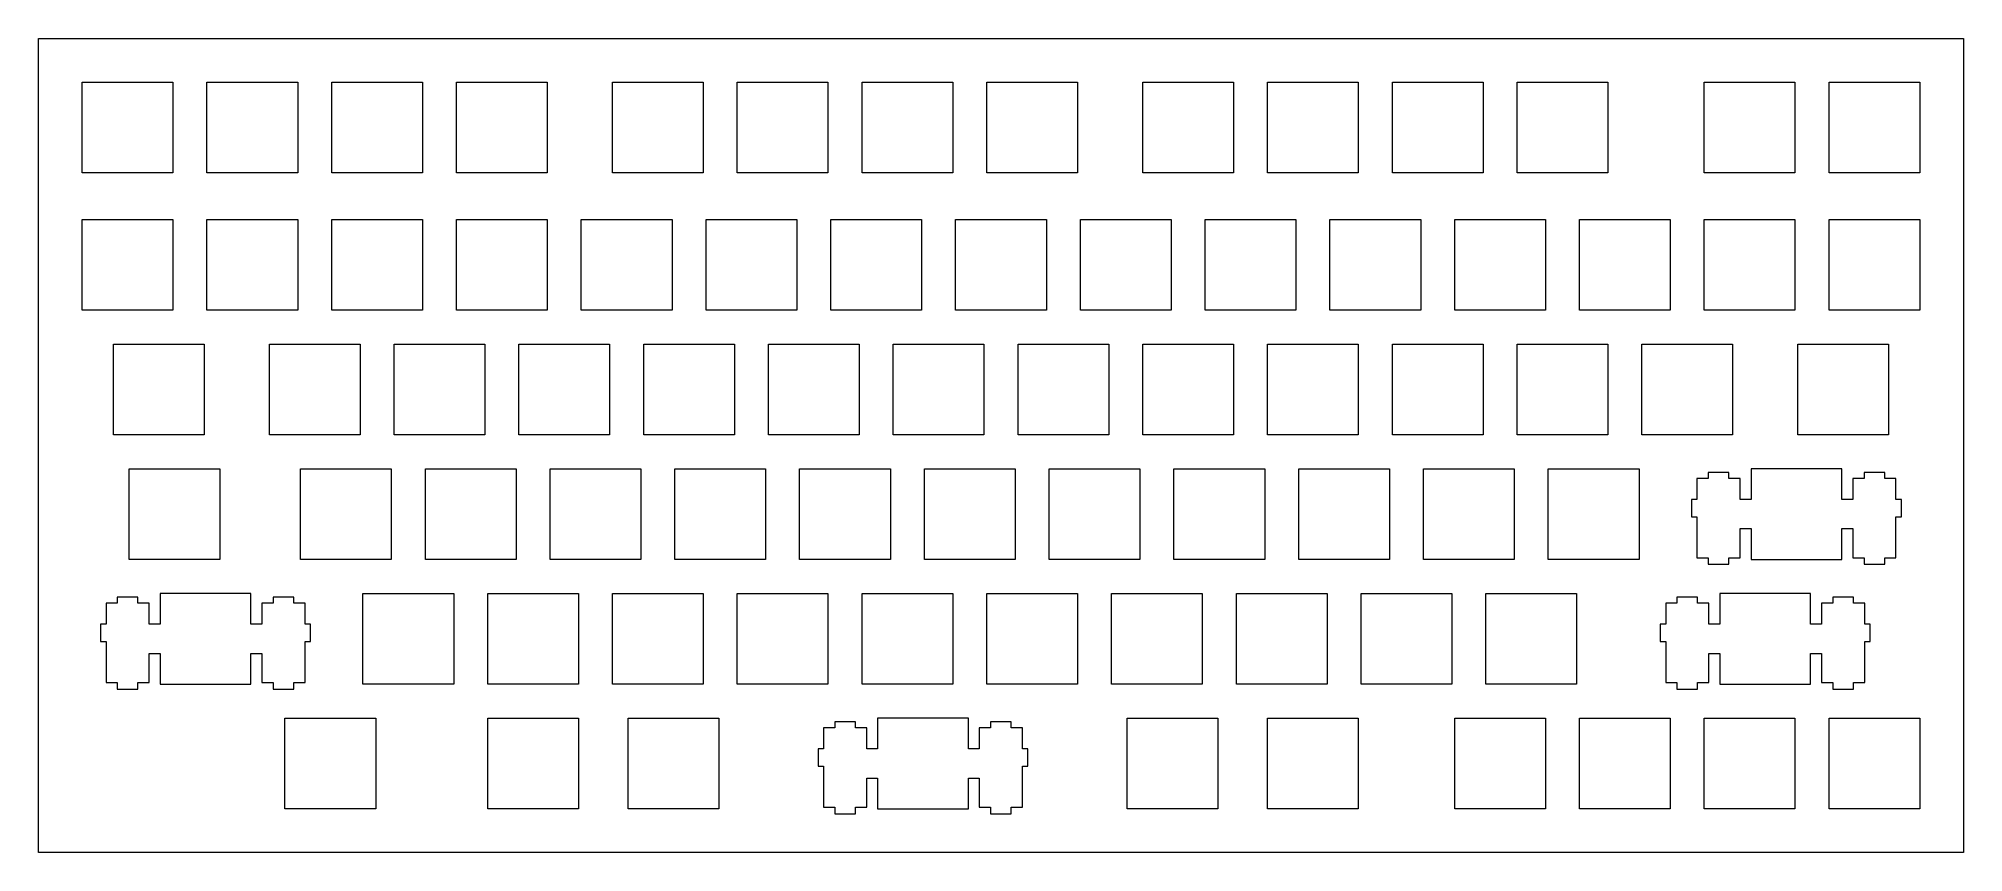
# Model space of a CAD drawing. Extents: x -4 to 290, y -4 to 121.
import ezdxf

# ---------------------------------------------------------------- set-up
doc = ezdxf.new("R2010")
doc.units = 0
doc.layers.get('0').update_dxf_attribs({"lineweight": 5, "true_color": 0xffffff})

msp = doc.modelspace()

# ---------------------------------------------------------------- linework, layer by layer
for p, q in [((-3.90492, 120.674), (289.995, 120.674)), ((-3.90492, -3.68167), (-3.90492, 120.674)), ((289.995, 120.674), (289.995, -3.68167)), ((289.995, -3.68167), (-3.90492, -3.68167))]:
    msp.add_line(p, q)
at = {"color": 0}
for p, q in [((2.76986, 113.999), (16.6192, 113.999)), ((2.76986, 100.15), (2.76986, 113.999)), ((16.6192, 113.999), (16.6192, 100.15)), ((21.8199, 113.999), (35.669, 113.999)), ((21.8199, 100.15), (21.8199, 113.999)), ((35.669, 113.999), (35.669, 100.15)), ((40.87, 113.999), (54.719, 113.999)), ((40.87, 100.15), (40.87, 113.999)), ((54.719, 113.999), (54.719, 100.15)), ((59.92, 113.999), (73.769, 113.999)), ((59.92, 100.15), (59.92, 113.999)), ((73.769, 113.999), (73.769, 100.15)), ((83.7311, 113.999), (97.5815, 113.999)), ((83.7311, 100.15), (83.7311, 113.999)), ((97.5815, 113.999), (97.5815, 100.15)), ((102.781, 113.999), (116.632, 113.999)), ((102.781, 100.15), (102.781, 113.999)), ((116.632, 113.999), (116.632, 100.15)), ((121.831, 113.999), (135.682, 113.999)), ((121.831, 100.15), (121.831, 113.999)), ((135.682, 113.999), (135.682, 100.15)), ((140.881, 113.999), (154.732, 113.999)), ((140.881, 100.15), (140.881, 113.999)), ((154.732, 113.999), (154.732, 100.15)), ((164.695, 113.999), (178.544, 113.999)), ((164.695, 100.15), (164.695, 113.999)), ((178.544, 113.999), (178.544, 100.15)), ((183.745, 113.999), (197.594, 113.999)), ((183.745, 100.15), (183.745, 113.999)), ((197.594, 113.999), (197.594, 100.15)), ((202.795, 113.999), (216.644, 113.999)), ((202.795, 100.15), (202.795, 113.999)), ((216.644, 113.999), (216.644, 100.15)), ((221.845, 113.999), (235.694, 113.999)), ((221.845, 100.15), (221.845, 113.999)), ((235.694, 113.999), (235.694, 100.15)), ((250.42, 113.999), (264.269, 113.999)), ((250.42, 100.15), (250.42, 113.999)), ((264.269, 113.999), (264.269, 100.15)), ((269.47, 113.999), (283.319, 113.999)), ((269.47, 100.15), (269.47, 113.999)), ((283.319, 113.999), (283.319, 100.15)), ((16.6192, 100.15), (2.76986, 100.15)), ((35.669, 100.15), (21.8199, 100.15)), ((54.719, 100.15), (40.87, 100.15)), ((73.769, 100.15), (59.92, 100.15)), ((97.5815, 100.15), (83.7311, 100.15)), ((116.632, 100.15), (102.781, 100.15)), ((135.682, 100.15), (121.831, 100.15)), ((154.732, 100.15), (140.881, 100.15)), ((178.544, 100.15), (164.695, 100.15)), ((197.594, 100.15), (183.745, 100.15)), ((216.644, 100.15), (202.795, 100.15)), ((235.694, 100.15), (221.845, 100.15)), ((264.269, 100.15), (250.42, 100.15)), ((283.319, 100.15), (269.47, 100.15)), ((2.76986, 93.0451), (16.6192, 93.0451)), ((2.76986, 79.1944), (2.76986, 93.0451)), ((16.6192, 93.0451), (16.6192, 79.1944)), ((21.8199, 93.0451), (35.669, 93.0451)), ((21.8199, 79.1944), (21.8199, 93.0451)), ((35.669, 93.0451), (35.669, 79.1944)), ((40.87, 93.0451), (54.719, 93.0451)), ((40.87, 79.1944), (40.87, 93.0451)), ((54.719, 93.0451), (54.719, 79.1944)), ((59.92, 93.0451), (73.769, 93.0451)), ((59.92, 79.1944), (59.92, 93.0451)), ((73.769, 93.0451), (73.769, 79.1944)), ((78.97, 93.0451), (92.819, 93.0451)), ((78.97, 79.1944), (78.97, 93.0451)), ((92.819, 93.0451), (92.819, 79.1944)), ((98.02, 93.0451), (111.869, 93.0451)), ((98.02, 79.1944), (98.02, 93.0451)), ((111.869, 93.0451), (111.869, 79.1944)), ((117.07, 93.0451), (130.919, 93.0451)), ((117.07, 79.1944), (117.07, 93.0451)), ((130.919, 93.0451), (130.919, 79.1944)), ((136.12, 93.0451), (149.969, 93.0451)), ((136.12, 79.1944), (136.12, 93.0451)), ((149.969, 93.0451), (149.969, 79.1944)), ((155.17, 93.0451), (169.019, 93.0451)), ((155.17, 79.1944), (155.17, 93.0451)), ((169.019, 93.0451), (169.019, 79.1944)), ((174.22, 93.0451), (188.069, 93.0451)), ((174.22, 79.1944), (174.22, 93.0451)), ((188.069, 93.0451), (188.069, 79.1944)), ((193.27, 93.0451), (207.119, 93.0451)), ((193.27, 79.1944), (193.27, 93.0451)), ((207.119, 93.0451), (207.119, 79.1944)), ((212.32, 93.0451), (226.169, 93.0451)), ((212.32, 79.1944), (212.32, 93.0451)), ((226.169, 93.0451), (226.169, 79.1944)), ((231.37, 93.0451), (245.219, 93.0451)), ((231.37, 79.1944), (231.37, 93.0451)), ((245.219, 93.0451), (245.219, 79.1944)), ((250.42, 93.0451), (264.269, 93.0451)), ((250.42, 79.1944), (250.42, 93.0451)), ((264.269, 93.0451), (264.269, 79.1944)), ((269.47, 93.0451), (283.319, 93.0451)), ((269.47, 79.1944), (269.47, 93.0451)), ((283.319, 93.0451), (283.319, 79.1944)), ((16.6192, 79.1944), (2.76986, 79.1944)), ((35.669, 79.1944), (21.8199, 79.1944)), ((54.719, 79.1944), (40.87, 79.1944)), ((73.769, 79.1944), (59.92, 79.1944)), ((92.819, 79.1944), (78.97, 79.1944)), ((111.869, 79.1944), (98.02, 79.1944)), ((130.919, 79.1944), (117.07, 79.1944)), ((149.969, 79.1944), (136.12, 79.1944)), ((169.019, 79.1944), (155.17, 79.1944)), ((188.069, 79.1944), (174.22, 79.1944)), ((207.119, 79.1944), (193.27, 79.1944)), ((226.169, 79.1944), (212.32, 79.1944)), ((245.219, 79.1944), (231.37, 79.1944)), ((264.269, 79.1944), (250.42, 79.1944)), ((283.319, 79.1944), (269.47, 79.1944)), ((7.53099, 73.9951), (21.3817, 73.9951)), ((7.53099, 60.1444), (7.53099, 73.9951)), ((21.3817, 73.9951), (21.3817, 60.1444)), ((31.3449, 73.9951), (45.194, 73.9951)), ((31.3449, 60.1444), (31.3449, 73.9951)), ((45.194, 73.9951), (45.194, 60.1444)), ((50.395, 73.9951), (64.244, 73.9951)), ((50.395, 60.1444), (50.395, 73.9951)), ((64.244, 73.9951), (64.244, 60.1444)), ((69.445, 73.9951), (83.294, 73.9951)), ((69.445, 60.1444), (69.445, 73.9951)), ((83.294, 73.9951), (83.294, 60.1444)), ((88.4936, 73.9951), (102.344, 73.9951)), ((88.4936, 60.1444), (88.4936, 73.9951)), ((102.344, 73.9951), (102.344, 60.1444)), ((107.544, 73.9951), (121.394, 73.9951)), ((107.544, 60.1444), (107.544, 73.9951)), ((121.394, 73.9951), (121.394, 60.1444)), ((126.594, 73.9951), (140.444, 73.9951)), ((126.594, 60.1444), (126.594, 73.9951)), ((140.444, 73.9951), (140.444, 60.1444)), ((145.644, 73.9951), (159.494, 73.9951)), ((145.644, 60.1444), (145.644, 73.9951)), ((159.494, 73.9951), (159.494, 60.1444)), ((164.695, 73.9951), (178.544, 73.9951)), ((164.695, 60.1444), (164.695, 73.9951)), ((178.544, 73.9951), (178.544, 60.1444)), ((183.745, 73.9951), (197.594, 73.9951)), ((183.745, 60.1444), (183.745, 73.9951)), ((197.594, 73.9951), (197.594, 60.1444)), ((202.795, 73.9951), (216.644, 73.9951)), ((202.795, 60.1444), (202.795, 73.9951)), ((216.644, 73.9951), (216.644, 60.1444)), ((221.845, 73.9951), (235.694, 73.9951)), ((221.845, 60.1444), (221.845, 73.9951)), ((235.694, 73.9951), (235.694, 60.1444)), ((240.895, 73.9951), (254.744, 73.9951)), ((240.895, 60.1444), (240.895, 73.9951)), ((254.744, 73.9951), (254.744, 60.1444)), ((264.706, 73.9951), (278.557, 73.9951)), ((264.706, 60.1444), (264.706, 73.9951)), ((278.557, 73.9951), (278.557, 60.1444)), ((21.3817, 60.1444), (7.53099, 60.1444)), ((45.194, 60.1444), (31.3449, 60.1444)), ((64.244, 60.1444), (50.395, 60.1444)), ((83.294, 60.1444), (69.445, 60.1444)), ((102.344, 60.1444), (88.4936, 60.1444)), ((121.394, 60.1444), (107.544, 60.1444)), ((140.444, 60.1444), (126.594, 60.1444)), ((159.494, 60.1444), (145.644, 60.1444)), ((178.544, 60.1444), (164.695, 60.1444)), ((197.594, 60.1444), (183.745, 60.1444)), ((216.644, 60.1444), (202.795, 60.1444)), ((235.694, 60.1444), (221.845, 60.1444)), ((254.744, 60.1444), (240.895, 60.1444)), ((278.557, 60.1444), (264.706, 60.1444)), ((9.91224, 54.9451), (23.7629, 54.9451)), ((9.91224, 41.0944), (9.91224, 54.9451)), ((23.7629, 54.9451), (23.7629, 41.0944)), ((36.1061, 54.9451), (49.9565, 54.9451)), ((36.1061, 41.0944), (36.1061, 54.9451)), ((49.9565, 54.9451), (49.9565, 41.0944)), ((55.1561, 54.9451), (69.0065, 54.9451)), ((55.1561, 41.0944), (55.1561, 54.9451)), ((69.0065, 54.9451), (69.0065, 41.0944)), ((74.2061, 54.9451), (88.0565, 54.9451)), ((74.2061, 41.0944), (74.2061, 54.9451)), ((88.0565, 54.9451), (88.0565, 41.0944)), ((93.2561, 54.9451), (107.107, 54.9451)), ((93.2561, 41.0944), (93.2561, 54.9451)), ((107.107, 54.9451), (107.107, 41.0944)), ((112.306, 54.9451), (126.157, 54.9451)), ((112.306, 41.0944), (112.306, 54.9451)), ((126.157, 54.9451), (126.157, 41.0944)), ((131.356, 54.9451), (145.207, 54.9451)), ((131.356, 41.0944), (131.356, 54.9451)), ((145.207, 54.9451), (145.207, 41.0944)), ((150.406, 54.9451), (164.257, 54.9451)), ((150.406, 41.0944), (150.406, 54.9451)), ((164.257, 54.9451), (164.257, 41.0944)), ((169.456, 54.9451), (183.307, 54.9451)), ((169.456, 41.0944), (169.456, 54.9451)), ((183.307, 54.9451), (183.307, 41.0944)), ((188.506, 54.9451), (202.357, 54.9451)), ((188.506, 41.0944), (188.506, 54.9451)), ((202.357, 54.9451), (202.357, 41.0944)), ((207.556, 54.9451), (221.407, 54.9451)), ((207.556, 41.0944), (207.556, 54.9451)), ((221.407, 54.9451), (221.407, 41.0944)), ((226.606, 54.9451), (240.457, 54.9451)), ((226.606, 41.0944), (226.606, 54.9451)), ((240.457, 54.9451), (240.457, 41.0944)), ((251.012, 53.4748), (249.287, 53.4748)), ((249.287, 53.4748), (249.287, 50.2447)), ((254.161, 54.3952), (251.012, 54.3952)), ((251.012, 54.3952), (251.012, 53.4748)), ((254.161, 53.4748), (254.161, 54.3952)), ((255.888, 53.4748), (254.161, 53.4748)), ((255.888, 50.2447), (255.888, 53.4748)), ((257.562, 54.9451), (257.562, 50.2447)), ((271.413, 54.9451), (257.562, 54.9451)), ((271.413, 50.2447), (271.413, 54.9451)), ((274.812, 53.4748), (273.087, 53.4748)), ((273.087, 53.4748), (273.087, 50.2447)), ((277.963, 54.3952), (274.812, 54.3952)), ((274.812, 54.3952), (274.812, 53.4748)), ((277.963, 53.4748), (277.963, 54.3952)), ((279.688, 53.4748), (277.963, 53.4748)), ((279.688, 50.2447), (279.688, 53.4748)), ((249.287, 50.2447), (248.463, 50.2447)), ((248.463, 50.2447), (248.463, 47.5947)), ((257.562, 50.2447), (255.888, 50.2447)), ((273.087, 50.2447), (271.413, 50.2447)), ((280.512, 50.2447), (279.688, 50.2447)), ((280.512, 47.5947), (280.512, 50.2447)), ((248.463, 47.5947), (249.287, 47.5947)), ((249.287, 47.5947), (249.287, 41.3247)), ((279.688, 41.3247), (279.688, 47.5947)), ((279.688, 47.5947), (280.512, 47.5947)), ((255.888, 41.3247), (255.888, 45.7951)), ((255.888, 45.7951), (257.562, 45.7951)), ((257.562, 45.7951), (257.562, 41.0944)), ((271.413, 41.0944), (271.413, 45.7951)), ((271.413, 45.7951), (273.087, 45.7951)), ((273.087, 45.7951), (273.087, 41.3247)), ((249.287, 41.3247), (251.012, 41.3247)), ((251.012, 41.3247), (251.012, 40.3447)), ((254.161, 40.3447), (254.161, 41.3247)), ((254.161, 41.3247), (255.888, 41.3247)), ((273.087, 41.3247), (274.812, 41.3247)), ((274.812, 41.3247), (274.812, 40.3447)), ((277.963, 40.3447), (277.963, 41.3247)), ((277.963, 41.3247), (279.688, 41.3247)), ((23.7629, 41.0944), (9.91224, 41.0944)), ((49.9565, 41.0944), (36.1061, 41.0944)), ((69.0065, 41.0944), (55.1561, 41.0944)), ((88.0565, 41.0944), (74.2061, 41.0944)), ((107.107, 41.0944), (93.2561, 41.0944)), ((126.157, 41.0944), (112.306, 41.0944)), ((145.207, 41.0944), (131.356, 41.0944)), ((164.257, 41.0944), (150.406, 41.0944)), ((183.307, 41.0944), (169.456, 41.0944)), ((202.357, 41.0944), (188.506, 41.0944)), ((221.407, 41.0944), (207.556, 41.0944)), ((240.457, 41.0944), (226.606, 41.0944)), ((251.012, 40.3447), (254.161, 40.3447)), ((257.562, 41.0944), (271.413, 41.0944)), ((274.812, 40.3447), (277.963, 40.3447)), ((11.2751, 35.3452), (8.12493, 35.3452)), ((8.12493, 35.3452), (8.12493, 34.4248)), ((11.2751, 34.4248), (11.2751, 35.3452)), ((14.6761, 35.8951), (14.6761, 31.1947)), ((28.5254, 35.8951), (14.6761, 35.8951)), ((28.5254, 31.1947), (28.5254, 35.8951)), ((35.0752, 35.3452), (31.925, 35.3452)), ((31.925, 35.3452), (31.925, 34.4248)), ((35.0752, 34.4248), (35.0752, 35.3452)), ((45.6311, 35.8951), (59.4815, 35.8951)), ((45.6311, 22.0445), (45.6311, 35.8951)), ((59.4815, 35.8951), (59.4815, 22.0445)), ((64.6811, 35.8951), (78.5315, 35.8951)), ((64.6811, 22.0445), (64.6811, 35.8951)), ((78.5315, 35.8951), (78.5315, 22.0445)), ((83.7311, 35.8951), (97.5815, 35.8951)), ((83.7311, 22.0445), (83.7311, 35.8951)), ((97.5815, 35.8951), (97.5815, 22.0445)), ((102.781, 35.8951), (116.632, 35.8951)), ((102.781, 22.0445), (102.781, 35.8951)), ((116.632, 35.8951), (116.632, 22.0445)), ((121.831, 35.8951), (135.682, 35.8951)), ((121.831, 22.0445), (121.831, 35.8951)), ((135.682, 35.8951), (135.682, 22.0445)), ((140.881, 35.8951), (154.732, 35.8951)), ((140.881, 22.0445), (140.881, 35.8951)), ((154.732, 35.8951), (154.732, 22.0445)), ((159.931, 35.8951), (173.782, 35.8951)), ((159.931, 22.0445), (159.931, 35.8951)), ((173.782, 35.8951), (173.782, 22.0445)), ((178.981, 35.8951), (192.832, 35.8951)), ((178.981, 22.0445), (178.981, 35.8951)), ((192.832, 35.8951), (192.832, 22.0445)), ((198.031, 35.8951), (211.882, 35.8951)), ((198.031, 22.0445), (198.031, 35.8951)), ((211.882, 35.8951), (211.882, 22.0445)), ((217.081, 35.8951), (230.932, 35.8951)), ((217.081, 22.0445), (217.081, 35.8951)), ((230.932, 35.8951), (230.932, 22.0445)), ((249.4, 35.3452), (246.25, 35.3452)), ((246.25, 35.3452), (246.25, 34.4248)), ((249.4, 34.4248), (249.4, 35.3452)), ((252.801, 35.8951), (252.801, 31.1947)), ((266.65, 35.8951), (252.801, 35.8951)), ((266.65, 31.1947), (266.65, 35.8951)), ((273.2, 35.3452), (270.05, 35.3452)), ((270.05, 35.3452), (270.05, 34.4248)), ((273.2, 34.4248), (273.2, 35.3452)), ((8.12493, 34.4248), (6.40098, 34.4248)), ((6.40098, 34.4248), (6.40098, 31.1947)), ((13.0004, 34.4248), (11.2751, 34.4248)), ((13.0004, 31.1947), (13.0004, 34.4248)), ((31.925, 34.4248), (30.2011, 34.4248)), ((30.2011, 34.4248), (30.2011, 31.1947)), ((36.8004, 34.4248), (35.0752, 34.4248)), ((36.8004, 31.1947), (36.8004, 34.4248)), ((246.25, 34.4248), (244.526, 34.4248)), ((244.526, 34.4248), (244.526, 31.1947)), ((251.126, 34.4248), (249.4, 34.4248)), ((251.126, 31.1947), (251.126, 34.4248)), ((270.05, 34.4248), (268.326, 34.4248)), ((268.326, 34.4248), (268.326, 31.1947)), ((274.925, 34.4248), (273.2, 34.4248)), ((274.925, 31.1947), (274.925, 34.4248)), ((6.40098, 31.1947), (5.57555, 31.1947)), ((5.57555, 31.1947), (5.57555, 28.5447)), ((14.6761, 31.1947), (13.0004, 31.1947)), ((30.2011, 31.1947), (28.5254, 31.1947)), ((37.6259, 31.1947), (36.8004, 31.1947)), ((37.6259, 28.5447), (37.6259, 31.1947)), ((244.526, 31.1947), (243.701, 31.1947)), ((243.701, 31.1947), (243.701, 28.5447)), ((252.801, 31.1947), (251.126, 31.1947)), ((268.326, 31.1947), (266.65, 31.1947)), ((275.751, 31.1947), (274.925, 31.1947)), ((275.751, 28.5447), (275.751, 31.1947)), ((5.57555, 28.5447), (6.40098, 28.5447)), ((6.40098, 28.5447), (6.40098, 22.276)), ((13.0004, 22.276), (13.0004, 26.7463)), ((13.0004, 26.7463), (14.6761, 26.7463)), ((14.6761, 26.7463), (14.6761, 22.0445)), ((28.5254, 22.0445), (28.5254, 26.7463)), ((28.5254, 26.7463), (30.2011, 26.7463)), ((30.2011, 26.7463), (30.2011, 22.276)), ((36.8004, 22.276), (36.8004, 28.5447)), ((36.8004, 28.5447), (37.6259, 28.5447)), ((243.701, 28.5447), (244.526, 28.5447)), ((244.526, 28.5447), (244.526, 22.276)), ((251.126, 22.276), (251.126, 26.7463)), ((251.126, 26.7463), (252.801, 26.7463)), ((252.801, 26.7463), (252.801, 22.0445)), ((266.65, 22.0445), (266.65, 26.7463)), ((266.65, 26.7463), (268.326, 26.7463)), ((268.326, 26.7463), (268.326, 22.276)), ((274.925, 22.276), (274.925, 28.5447)), ((274.925, 28.5447), (275.751, 28.5447)), ((6.40098, 22.276), (8.12493, 22.276)), ((8.12493, 22.276), (8.12493, 21.2948)), ((8.12493, 21.2948), (11.2751, 21.2948)), ((11.2751, 21.2948), (11.2751, 22.276)), ((11.2751, 22.276), (13.0004, 22.276)), ((14.6761, 22.0445), (28.5254, 22.0445)), ((30.2011, 22.276), (31.925, 22.276)), ((31.925, 22.276), (31.925, 21.2948)), ((31.925, 21.2948), (35.0752, 21.2948)), ((35.0752, 21.2948), (35.0752, 22.276)), ((35.0752, 22.276), (36.8004, 22.276)), ((59.4815, 22.0445), (45.6311, 22.0445)), ((78.5315, 22.0445), (64.6811, 22.0445)), ((97.5815, 22.0445), (83.7311, 22.0445)), ((116.632, 22.0445), (102.781, 22.0445)), ((135.682, 22.0445), (121.831, 22.0445)), ((154.732, 22.0445), (140.881, 22.0445)), ((173.782, 22.0445), (159.931, 22.0445)), ((192.832, 22.0445), (178.981, 22.0445)), ((211.882, 22.0445), (198.031, 22.0445)), ((230.932, 22.0445), (217.081, 22.0445)), ((244.526, 22.276), (246.25, 22.276)), ((246.25, 22.276), (246.25, 21.2948)), ((246.25, 21.2948), (249.4, 21.2948)), ((249.4, 21.2948), (249.4, 22.276)), ((249.4, 22.276), (251.126, 22.276)), ((252.801, 22.0445), (266.65, 22.0445)), ((268.326, 22.276), (270.05, 22.276)), ((270.05, 22.276), (270.05, 21.2948)), ((270.05, 21.2948), (273.2, 21.2948)), ((273.2, 21.2948), (273.2, 22.276)), ((273.2, 22.276), (274.925, 22.276)), ((33.7261, 16.8451), (47.5753, 16.8451)), ((33.7261, 2.99586), (33.7261, 16.8451)), ((47.5753, 16.8451), (47.5753, 2.99586)), ((64.6811, 16.8451), (78.5315, 16.8451)), ((64.6811, 2.99586), (64.6811, 16.8451)), ((78.5315, 16.8451), (78.5315, 2.99586)), ((86.1124, 16.8451), (99.9628, 16.8451)), ((86.1124, 2.99586), (86.1124, 16.8451)), ((99.9628, 16.8451), (99.9628, 2.99586)), ((117.662, 15.3748), (115.937, 15.3748)), ((115.937, 15.3748), (115.937, 12.1447)), ((120.813, 16.2953), (117.662, 16.2953)), ((117.662, 16.2953), (117.662, 15.3748)), ((120.813, 15.3748), (120.813, 16.2953)), ((122.538, 15.3748), (120.813, 15.3748)), ((122.538, 12.1447), (122.538, 15.3748)), ((124.212, 16.8451), (124.212, 12.1447)), ((138.063, 16.8451), (124.212, 16.8451)), ((138.063, 12.1447), (138.063, 16.8451)), ((141.462, 15.3748), (139.737, 15.3748)), ((139.737, 15.3748), (139.737, 12.1447)), ((144.613, 16.2953), (141.462, 16.2953)), ((141.462, 16.2953), (141.462, 15.3748)), ((144.613, 15.3748), (144.613, 16.2953)), ((146.338, 15.3748), (144.613, 15.3748)), ((146.338, 12.1447), (146.338, 15.3748)), ((162.312, 16.8451), (176.163, 16.8451)), ((162.312, 2.99586), (162.312, 16.8451)), ((176.163, 16.8451), (176.163, 2.99586)), ((183.744, 16.8451), (197.594, 16.8451)), ((183.744, 2.99586), (183.744, 16.8451)), ((197.594, 16.8451), (197.594, 2.99586)), ((212.319, 16.8451), (226.169, 16.8451)), ((212.319, 2.99586), (212.319, 16.8451)), ((226.169, 16.8451), (226.169, 2.99586)), ((231.369, 16.8451), (245.219, 16.8451)), ((231.369, 2.99586), (231.369, 16.8451)), ((245.219, 16.8451), (245.219, 2.99586)), ((250.42, 16.8451), (264.269, 16.8451)), ((250.42, 2.99586), (250.42, 16.8451)), ((264.269, 16.8451), (264.269, 2.99586)), ((269.47, 16.8451), (283.319, 16.8451)), ((269.47, 2.99586), (269.47, 16.8451)), ((283.319, 16.8451), (283.319, 2.99586)), ((115.937, 12.1447), (115.113, 12.1447)), ((115.113, 12.1447), (115.113, 9.49607)), ((124.212, 12.1447), (122.538, 12.1447)), ((139.737, 12.1447), (138.063, 12.1447)), ((147.162, 12.1447), (146.338, 12.1447)), ((147.162, 9.49607), (147.162, 12.1447)), ((115.113, 9.49607), (115.937, 9.49607)), ((115.937, 9.49607), (115.937, 3.22599)), ((146.338, 3.22599), (146.338, 9.49607)), ((146.338, 9.49607), (147.162, 9.49607)), ((122.538, 3.22599), (122.538, 7.69634)), ((122.538, 7.69634), (124.212, 7.69634)), ((124.212, 7.69634), (124.212, 2.99586)), ((138.063, 2.99586), (138.063, 7.69634)), ((138.063, 7.69634), (139.737, 7.69634)), ((139.737, 7.69634), (139.737, 3.22599)), ((47.5753, 2.99586), (33.7261, 2.99586)), ((78.5315, 2.99586), (64.6811, 2.99586)), ((99.9628, 2.99586), (86.1124, 2.99586)), ((115.937, 3.22599), (117.662, 3.22599)), ((117.662, 3.22599), (117.662, 2.2462)), ((120.813, 2.2462), (120.813, 3.22599)), ((120.813, 3.22599), (122.538, 3.22599)), ((124.212, 2.99586), (138.063, 2.99586)), ((139.737, 3.22599), (141.462, 3.22599)), ((141.462, 3.22599), (141.462, 2.2462)), ((144.613, 2.2462), (144.613, 3.22599)), ((144.613, 3.22599), (146.338, 3.22599)), ((176.163, 2.99586), (162.312, 2.99586)), ((197.594, 2.99586), (183.744, 2.99586)), ((226.169, 2.99586), (212.319, 2.99586)), ((245.219, 2.99586), (231.369, 2.99586)), ((264.269, 2.99586), (250.42, 2.99586)), ((283.319, 2.99586), (269.47, 2.99586)), ((117.662, 2.2462), (120.813, 2.2462)), ((141.462, 2.2462), (144.613, 2.2462))]:
    msp.add_line(p, q, dxfattribs=at)

doc.saveas('drawing.dxf')
